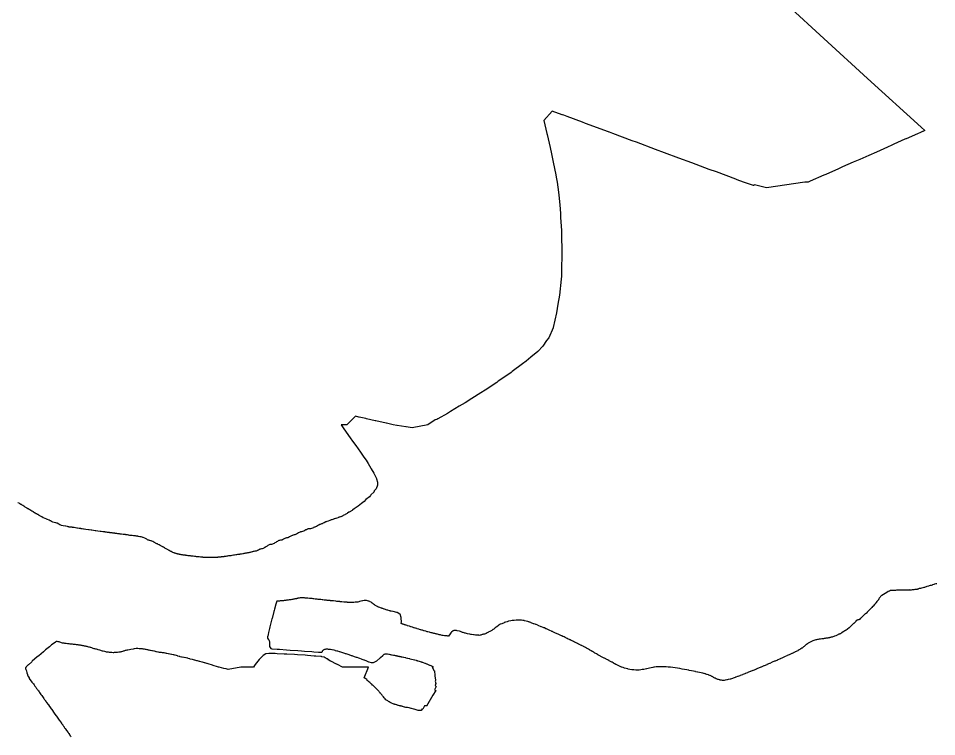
# Model space of a CAD drawing. Header units: metres. Extents: x 483462 to 484492, y 8428718 to 8429266.
# Drawn here: x 484053.9 to 484148.2, y 8428859.5 to 8428933.3 of the extents above; entities that cross this region are included whole.
import ezdxf

# ---------------------------------------------------------------- set-up
doc = ezdxf.new("R2010")
doc.units = ezdxf.units.M
doc.layers.add('C-TOPO-MAJR', color=9, linetype='Continuous')
doc.layers.add('C-TOPO-MINR', color=8, linetype='Continuous')

msp = doc.modelspace()

# ---------------------------------------------------------------- linework, layer by layer
at = {"layer": 'C-TOPO-MAJR', "color": 9, "linetype": 'Continuous', "lineweight": -3, "elevation": 1190, "flags": 128}
msp.add_lwpolyline([(484148.272, 8428875.222), (484148.227, 8428875.224), (484148.209, 8428875.224), (484148.163, 8428875.226), (484148.124, 8428875.212), (484148.036, 8428875.18), (484147.962, 8428875.153), (484147.812, 8428875.096), (484147.77, 8428875.081), (484147.687, 8428875.05), (484147.65, 8428875.044), (484147.633, 8428875.041), (484147.596, 8428875.035), (484147.563, 8428875.023), (484147.472, 8428874.995), (484147.395, 8428874.97), (484147.237, 8428874.921), (484147.154, 8428874.895), (484147.067, 8428874.868), (484147.009, 8428874.847), (484146.921, 8428874.826), (484146.827, 8428874.802), (484146.672, 8428874.766), (484146.573, 8428874.743), (484146.488, 8428874.722), (484146.44, 8428874.711), (484146.391, 8428874.688), (484146.36, 8428874.673), (484146.312, 8428874.651), (484146.276, 8428874.646), (484146.226, 8428874.631), (484146.166, 8428874.628), (484146.098, 8428874.62), (484146.01, 8428874.61), (484145.885, 8428874.596), (484145.728, 8428874.578), (484145.643, 8428874.569), (484145.573, 8428874.561), (484145.524, 8428874.568), (484145.49, 8428874.572), (484145.445, 8428874.575), (484145.392, 8428874.573), (484145.301, 8428874.571), (484145.186, 8428874.568), (484145.02, 8428874.564), (484144.901, 8428874.562), (484144.809, 8428874.56), (484144.762, 8428874.544), (484144.673, 8428874.546), (484144.571, 8428874.546), (484144.409, 8428874.55), (484144.309, 8428874.551), (484144.219, 8428874.552), (484144.123, 8428874.552), (484144.027, 8428874.522), (484143.935, 8428874.525), (484143.812, 8428874.535), (484143.725, 8428874.538), (484143.603, 8428874.529), (484143.515, 8428874.517), (484143.392, 8428874.46), (484143.281, 8428874.409), (484143.113, 8428874.312), (484142.944, 8428874.215), (484142.798, 8428874.124), (484142.629, 8428874.019), (484142.559, 8428873.971), (484142.466, 8428873.907), (484142.429, 8428873.853), (484142.373, 8428873.773), (484142.352, 8428873.734), (484142.319, 8428873.673), (484142.305, 8428873.644), (484142.287, 8428873.609), (484142.272, 8428873.58), (484142.264, 8428873.561), (484142.254, 8428873.541), (484142.219, 8428873.501), (484142.15, 8428873.422), (484142.116, 8428873.384), (484142.046, 8428873.304), (484142.033, 8428873.285), (484142.009, 8428873.249), (484141.998, 8428873.232), (484141.976, 8428873.204), (484141.965, 8428873.191), (484141.955, 8428873.178), (484141.886, 8428873.104), (484141.86, 8428873.076), (484141.726, 8428872.93), (484141.686, 8428872.887), (484141.664, 8428872.863), (484141.588, 8428872.78), (484141.574, 8428872.764), (484141.525, 8428872.71), (484141.512, 8428872.695), (484141.495, 8428872.682), (484141.383, 8428872.567), (484141.363, 8428872.545), (484141.146, 8428872.322), (484141.118, 8428872.293), (484140.995, 8428872.167), (484140.982, 8428872.154), (484140.977, 8428872.151), (484140.972, 8428872.148), (484140.966, 8428872.145), (484140.922, 8428872.118), (484140.916, 8428872.116), (484140.86, 8428872.095), (484140.727, 8428871.96), (484140.719, 8428871.952), (484140.458, 8428871.688), (484140.455, 8428871.685), (484140.454, 8428871.684), (484140.402, 8428871.632), (484140.306, 8428871.537), (484140.255, 8428871.521), (484140.204, 8428871.508), (484140.141, 8428871.494), (484140.076, 8428871.476), (484140.069, 8428871.469), (484139.96, 8428871.364), (484139.948, 8428871.352), (484139.734, 8428871.14), (484139.712, 8428871.119), (484139.51, 8428870.925), (484139.478, 8428870.897), (484139.293, 8428870.73), (484139.254, 8428870.696), (484139.081, 8428870.546), (484139.037, 8428870.51), (484138.953, 8428870.442), (484138.899, 8428870.428), (484138.844, 8428870.416), (484138.8, 8428870.381), (484138.706, 8428870.316), (484138.659, 8428870.281), (484138.503, 8428870.169), (484138.449, 8428870.135), (484138.362, 8428870.074), (484138.314, 8428870.063), (484138.265, 8428870.052), (484138.207, 8428870.021), (484138.141, 8428869.989), (484138.08, 8428869.961), (484137.954, 8428869.9), (484137.89, 8428869.875), (484137.766, 8428869.822), (484137.7, 8428869.8), (484137.581, 8428869.763), (484137.514, 8428869.744), (484137.399, 8428869.714), (484137.343, 8428869.7), (484137.274, 8428869.684), (484137.237, 8428869.675), (484137.2, 8428869.667), (484137.131, 8428869.653), (484137.058, 8428869.641), (484136.991, 8428869.63), (484136.866, 8428869.609), (484136.797, 8428869.597), (484136.729, 8428869.587), (484136.677, 8428869.575), (484136.609, 8428869.566), (484136.515, 8428869.555), (484136.449, 8428869.547), (484136.301, 8428869.528), (484136.236, 8428869.519), (484136.172, 8428869.51), (484136.062, 8428869.495), (484136.001, 8428869.485), (484135.894, 8428869.464), (484135.833, 8428869.452), (484135.728, 8428869.424), (484135.642, 8428869.401), (484135.541, 8428869.364), (484135.455, 8428869.332), (484135.384, 8428869.297), (484135.317, 8428869.264), (484135.245, 8428869.224), (484135.172, 8428869.183), (484135.108, 8428869.142), (484135.041, 8428869.101), (484134.966, 8428869.044), (484134.884, 8428868.983), (484134.814, 8428868.926), (484134.732, 8428868.858), (484134.646, 8428868.785), (484134.564, 8428868.721), (484134.472, 8428868.647), (484134.424, 8428868.611), (484134.403, 8428868.602), (484134.383, 8428868.593), (484134.304, 8428868.539), (484134.277, 8428868.521), (484134.185, 8428868.462), (484134.132, 8428868.427), (484134.036, 8428868.37), (484133.985, 8428868.338), (484133.893, 8428868.29), (484133.821, 8428868.253), (484133.729, 8428868.21), (484133.684, 8428868.189), (484133.586, 8428868.143), (484133.563, 8428868.134), (484133.541, 8428868.124), (484133.401, 8428868.059), (484133.366, 8428868.043), (484133.175, 8428867.955), (484133.109, 8428867.924), (484132.903, 8428867.83), (484132.842, 8428867.802), (484132.677, 8428867.728), (484132.611, 8428867.698), (484132.423, 8428867.614), (484132.358, 8428867.585), (484132.154, 8428867.494), (484132.123, 8428867.48), (484131.908, 8428867.385), (484131.895, 8428867.379), (484131.882, 8428867.374), (484131.657, 8428867.275), (484131.637, 8428867.266), (484131.599, 8428867.25), (484131.364, 8428867.147), (484131.11, 8428867.036), (484131.085, 8428867.025), (484131.073, 8428867.02), (484130.807, 8428866.905), (484130.802, 8428866.903), (484130.797, 8428866.901), (484130.521, 8428866.783), (484130.518, 8428866.781), (484130.511, 8428866.779), (484130.236, 8428866.661), (484130.235, 8428866.661), (484130.2, 8428866.646), (484129.956, 8428866.543), (484129.952, 8428866.541), (484129.675, 8428866.425), (484129.67, 8428866.423), (484129.665, 8428866.421), (484129.396, 8428866.309), (484129.38, 8428866.303), (484129.127, 8428866.199), (484129.094, 8428866.185), (484128.852, 8428866.087), (484128.827, 8428866.077), (484128.814, 8428866.072), (484128.584, 8428865.98), (484128.571, 8428865.975), (484128.558, 8428865.971), (484128.545, 8428865.967), (484128.323, 8428865.88), (484128.292, 8428865.868), (484128.078, 8428865.785), (484128.019, 8428865.763), (484127.821, 8428865.688), (484127.785, 8428865.674), (484127.611, 8428865.61), (484127.597, 8428865.608), (484127.582, 8428865.605), (484127.55, 8428865.594), (484127.33, 8428865.517), (484127.27, 8428865.496), (484127.063, 8428865.426), (484127.025, 8428865.414), (484126.869, 8428865.366), (484126.85, 8428865.368), (484126.83, 8428865.37), (484126.715, 8428865.339), (484126.679, 8428865.33), (484126.568, 8428865.304), (484126.513, 8428865.294), (484126.403, 8428865.28), (484126.349, 8428865.283), (484126.238, 8428865.283), (484126.131, 8428865.294), (484126.096, 8428865.3), (484125.998, 8428865.318), (484125.981, 8428865.323), (484125.965, 8428865.329), (484125.834, 8428865.367), (484125.806, 8428865.376), (484125.768, 8428865.39), (484125.641, 8428865.441), (484125.607, 8428865.458), (484125.484, 8428865.519), (484125.462, 8428865.531), (484125.337, 8428865.599), (484125.325, 8428865.605), (484125.314, 8428865.611), (484125.175, 8428865.684), (484125.15, 8428865.696), (484125.125, 8428865.709), (484124.975, 8428865.781), (484124.964, 8428865.786), (484124.953, 8428865.791), (484124.837, 8428865.837), (484124.81, 8428865.846), (484124.681, 8428865.89), (484124.655, 8428865.899), (484124.52, 8428865.94), (484124.509, 8428865.944), (484124.498, 8428865.948), (484124.368, 8428865.983), (484124.346, 8428865.988), (484124.219, 8428866.018), (484124.199, 8428866.023), (484124.065, 8428866.053), (484124.057, 8428866.055), (484124.048, 8428866.057), (484123.893, 8428866.093), (484123.881, 8428866.096), (484123.706, 8428866.135), (484123.686, 8428866.139), (484123.673, 8428866.142), (484123.489, 8428866.183), (484123.479, 8428866.184), (484123.47, 8428866.186), (484123.278, 8428866.227), (484123.269, 8428866.229), (484123.065, 8428866.271), (484123.051, 8428866.274), (484122.834, 8428866.318), (484122.821, 8428866.32), (484122.808, 8428866.323), (484122.59, 8428866.365), (484122.578, 8428866.367), (484122.356, 8428866.409), (484122.35, 8428866.41), (484122.344, 8428866.411), (484122.11, 8428866.452), (484122.105, 8428866.453), (484122.099, 8428866.454), (484121.862, 8428866.494), (484121.855, 8428866.495), (484121.624, 8428866.532), (484121.62, 8428866.533), (484121.383, 8428866.568), (484121.381, 8428866.568), (484121.379, 8428866.569), (484121.141, 8428866.601), (484121.139, 8428866.601), (484120.908, 8428866.63), (484120.908, 8428866.63), (484120.907, 8428866.63), (484120.759, 8428866.646), (484120.682, 8428866.654), (484120.681, 8428866.654), (484120.466, 8428866.674), (484120.261, 8428866.689), (484120.259, 8428866.689), (484120.259, 8428866.689), (484120.049, 8428866.697), (484120.048, 8428866.697), (484120.046, 8428866.697), (484119.832, 8428866.697), (484119.829, 8428866.697), (484119.623, 8428866.69), (484119.622, 8428866.69), (484119.43, 8428866.676), (484119.252, 8428866.653), (484119.252, 8428866.653), (484119.209, 8428866.646), (484119.083, 8428866.624), (484119.082, 8428866.624), (484118.919, 8428866.592), (484118.918, 8428866.592), (484118.917, 8428866.592), (484118.915, 8428866.592), (484118.76, 8428866.558), (484118.615, 8428866.522), (484118.611, 8428866.521), (484118.463, 8428866.485), (484118.46, 8428866.486), (484118.457, 8428866.485), (484118.311, 8428866.452), (484118.304, 8428866.45), (484118.165, 8428866.419), (484118.157, 8428866.418), (484118.012, 8428866.392), (484118.008, 8428866.391), (484117.856, 8428866.37), (484117.846, 8428866.369), (484117.693, 8428866.354), (484117.683, 8428866.353), (484117.523, 8428866.346), (484117.519, 8428866.346), (484117.346, 8428866.349), (484117.339, 8428866.349), (484117.154, 8428866.362), (484117.142, 8428866.363), (484117.136, 8428866.363), (484116.944, 8428866.385), (484116.94, 8428866.386), (484116.745, 8428866.416), (484116.74, 8428866.417), (484116.731, 8428866.419), (484116.543, 8428866.457), (484116.539, 8428866.458), (484116.362, 8428866.5), (484116.36, 8428866.501), (484116.195, 8428866.547), (484116.191, 8428866.548), (484116.033, 8428866.599), (484116.031, 8428866.6), (484115.902, 8428866.646), (484115.876, 8428866.655), (484115.876, 8428866.656), (484115.876, 8428866.656), (484115.731, 8428866.715), (484115.729, 8428866.717), (484115.594, 8428866.778), (484115.589, 8428866.781), (484115.451, 8428866.848), (484115.449, 8428866.849), (484115.317, 8428866.917), (484115.31, 8428866.921), (484115.187, 8428866.989), (484115.171, 8428866.997), (484115.045, 8428867.068), (484115.032, 8428867.075), (484114.903, 8428867.148), (484114.888, 8428867.157), (484114.762, 8428867.229), (484114.754, 8428867.234), (484114.625, 8428867.306), (484114.614, 8428867.31), (484114.599, 8428867.318), (484114.464, 8428867.39), (484114.433, 8428867.406), (484114.295, 8428867.478), (484114.277, 8428867.488), (484114.136, 8428867.561), (484114.122, 8428867.566), (484114.098, 8428867.578), (484113.948, 8428867.656), (484113.901, 8428867.681), (484113.749, 8428867.759), (484113.72, 8428867.774), (484113.588, 8428867.845), (484113.576, 8428867.849), (484113.563, 8428867.852), (484113.545, 8428867.863), (484113.433, 8428867.926), (484113.394, 8428867.948), (484113.291, 8428868.009), (484113.25, 8428868.034), (484113.151, 8428868.093), (484113.061, 8428868.149), (484112.998, 8428868.188), (484112.913, 8428868.241), (484112.872, 8428868.266), (484112.785, 8428868.32), (484112.765, 8428868.326), (484112.745, 8428868.331), (484112.72, 8428868.346), (484112.63, 8428868.401), (484112.578, 8428868.432), (484112.488, 8428868.486), (484112.431, 8428868.519), (484112.339, 8428868.572), (484112.268, 8428868.611), (484112.166, 8428868.668), (484112.056, 8428868.726), (484111.974, 8428868.77), (484111.93, 8428868.793), (484111.823, 8428868.85), (484111.795, 8428868.858), (484111.766, 8428868.866), (484111.67, 8428868.915), (484111.629, 8428868.935), (484111.545, 8428868.978), (484111.455, 8428869.023), (484111.365, 8428869.069), (484111.274, 8428869.115), (484111.157, 8428869.174), (484111.052, 8428869.227), (484110.935, 8428869.287), (484110.795, 8428869.358), (484110.719, 8428869.395), (484110.604, 8428869.453), (484110.567, 8428869.463), (484110.529, 8428869.473), (484110.414, 8428869.53), (484110.302, 8428869.586), (484110.087, 8428869.692), (484109.975, 8428869.748), (484109.85, 8428869.809), (484109.741, 8428869.863), (484109.7, 8428869.874), (484109.659, 8428869.885), (484109.581, 8428869.923), (484109.44, 8428869.99), (484109.367, 8428870.025), (484109.105, 8428870.152), (484109.037, 8428870.184), (484108.884, 8428870.257), (484108.819, 8428870.288), (484108.777, 8428870.299), (484108.735, 8428870.31), (484108.673, 8428870.339), (484108.516, 8428870.411), (484108.461, 8428870.437), (484108.167, 8428870.572), (484108.12, 8428870.594), (484107.952, 8428870.671), (484107.91, 8428870.69), (484107.832, 8428870.71), (484107.671, 8428870.78), (484107.62, 8428870.802), (484107.32, 8428870.932), (484107.281, 8428870.949), (484107.113, 8428871.022), (484107.081, 8428871.035), (484107.021, 8428871.05), (484106.878, 8428871.105), (484106.852, 8428871.115), (484106.586, 8428871.217), (484106.566, 8428871.225), (484106.417, 8428871.282), (484106.403, 8428871.287), (484106.329, 8428871.304), (484106.255, 8428871.327), (484106.245, 8428871.33), (484106.085, 8428871.377), (484106.077, 8428871.38), (484105.907, 8428871.421), (484105.9, 8428871.423), (484105.893, 8428871.424), (484105.744, 8428871.448), (484105.737, 8428871.449), (484105.59, 8428871.466), (484105.585, 8428871.466), (484105.449, 8428871.477), (484105.444, 8428871.477), (484105.259, 8428871.484), (484105.255, 8428871.484), (484105.251, 8428871.484), (484105.072, 8428871.48), (484105.066, 8428871.48), (484104.855, 8428871.456), (484104.848, 8428871.455), (484104.65, 8428871.452), (484104.645, 8428871.451), (484104.64, 8428871.449), (484104.506, 8428871.419), (484104.5, 8428871.417), (484104.279, 8428871.36), (484104.27, 8428871.358), (484104.137, 8428871.32), (484104.126, 8428871.317), (484103.984, 8428871.274), (484103.972, 8428871.27), (484103.837, 8428871.222), (484103.825, 8428871.217), (484103.813, 8428871.212), (484103.595, 8428871.111), (484103.58, 8428871.103), (484103.396, 8428871.053), (484103.38, 8428871.043), (484103.365, 8428871.031), (484103.254, 8428870.951), (484103.236, 8428870.937), (484103.058, 8428870.801), (484103.037, 8428870.783), (484103.016, 8428870.765), (484102.904, 8428870.67), (484102.879, 8428870.649), (484102.774, 8428870.557), (484102.681, 8428870.525), (484102.653, 8428870.501), (484102.575, 8428870.448), (484102.544, 8428870.424), (484102.405, 8428870.329), (484102.369, 8428870.303), (484102.246, 8428870.262), (484102.206, 8428870.235), (484102.133, 8428870.194), (484102.09, 8428870.169), (484101.96, 8428870.094), (484101.91, 8428870.07), (484101.796, 8428870.039), (484101.761, 8428870.048), (484101.707, 8428870.027), (484101.625, 8428870.004), (484101.566, 8428869.986), (484101.417, 8428869.944), (484101.352, 8428869.932), (484101.267, 8428869.91), (484101.229, 8428869.92), (484101.191, 8428869.931), (484101.126, 8428869.929), (484101.063, 8428869.932), (484100.934, 8428869.937), (484100.871, 8428869.943), (484100.737, 8428869.954), (484100.673, 8428869.962), (484100.486, 8428869.995), (484100.403, 8428870.009), (484100.299, 8428870.03), (484100.068, 8428870.077), (484099.942, 8428870.104), (484099.839, 8428870.126), (484099.782, 8428870.142), (484099.724, 8428870.159), (484099.623, 8428870.197), (484099.542, 8428870.222), (484099.326, 8428870.297), (484099.24, 8428870.328), (484098.99, 8428870.395), (484098.913, 8428870.416), (484098.723, 8428870.424), (484098.663, 8428870.425), (484098.595, 8428870.375), (484098.422, 8428870.245), (484098.354, 8428870.158), (484098.213, 8428869.977), (484098.175, 8428869.923), (484098.106, 8428869.832), (484098.04, 8428869.847), (484097.98, 8428869.869), (484097.951, 8428869.863), (484097.905, 8428869.858), (484097.875, 8428869.856), (484097.829, 8428869.85), (484097.773, 8428869.858), (484097.687, 8428869.872), (484097.551, 8428869.897), (484097.468, 8428869.912), (484097.343, 8428869.939), (484097.27, 8428869.955), (484097.157, 8428869.982), (484097.091, 8428869.997), (484096.982, 8428870.022), (484096.921, 8428870.037), (484096.833, 8428870.058), (484096.757, 8428870.08), (484096.713, 8428870.091), (484096.641, 8428870.112), (484096.603, 8428870.121), (484096.527, 8428870.14), (484096.498, 8428870.147), (484096.438, 8428870.161), (484096.422, 8428870.165), (484096.406, 8428870.168), (484096.339, 8428870.184), (484096.315, 8428870.19), (484096.213, 8428870.215), (484096.165, 8428870.227), (484095.997, 8428870.27), (484095.95, 8428870.282), (484095.912, 8428870.293), (484095.777, 8428870.33), (484095.741, 8428870.339), (484095.608, 8428870.377), (484095.573, 8428870.387), (484095.421, 8428870.432), (484095.373, 8428870.447), (484095.261, 8428870.48), (484095.217, 8428870.494), (484095.135, 8428870.518), (484095.053, 8428870.542), (484095.012, 8428870.555), (484094.898, 8428870.59), (484094.861, 8428870.602), (484094.72, 8428870.646), (484094.688, 8428870.657), (484094.572, 8428870.694), (484094.541, 8428870.704), (484094.424, 8428870.742), (484094.286, 8428870.785), (484094.253, 8428870.796), (484094.099, 8428870.844), (484094.067, 8428870.854), (484093.903, 8428870.905), (484093.872, 8428870.915), (484093.755, 8428870.951), (484093.734, 8428870.958), (484093.65, 8428870.982), (484093.565, 8428871.007), (484093.548, 8428871.013), (484093.449, 8428871.048), (484093.438, 8428871.052), (484093.358, 8428871.08), (484093.352, 8428871.083), (484093.346, 8428871.086), (484093.303, 8428871.105), (484093.262, 8428871.126), (484093.259, 8428871.13), (484093.267, 8428871.319), (484093.267, 8428871.327), (484093.268, 8428871.345), (484093.257, 8428871.632), (484093.253, 8428871.74), (484093.25, 8428871.747), (484093.14, 8428872.08), (484093.117, 8428872.094), (484092.828, 8428872.254), (484092.787, 8428872.263), (484092.435, 8428872.349), (484092.403, 8428872.355), (484092.22, 8428872.385), (484092.196, 8428872.392), (484092.128, 8428872.411), (484092.103, 8428872.418), (484092.036, 8428872.437), (484091.881, 8428872.49), (484091.848, 8428872.501), (484091.805, 8428872.516), (484091.543, 8428872.606), (484091.514, 8428872.616), (484091.373, 8428872.665), (484091.35, 8428872.671), (484091.307, 8428872.683), (484091.265, 8428872.695), (484091.241, 8428872.702), (484091.106, 8428872.753), (484091.069, 8428872.766), (484091.039, 8428872.778), (484090.91, 8428872.826), (484090.871, 8428872.838), (484090.851, 8428872.843), (484090.814, 8428872.864), (484090.722, 8428872.917), (484090.684, 8428872.939), (484090.548, 8428873.022), (484090.529, 8428873.024), (484090.508, 8428873.043), (484090.416, 8428873.113), (484090.383, 8428873.141), (484090.301, 8428873.207), (484090.267, 8428873.231), (484090.189, 8428873.29), (484090.149, 8428873.315), (484090.069, 8428873.367), (484090.026, 8428873.387), (484089.936, 8428873.428), (484089.888, 8428873.443), (484089.788, 8428873.474), (484089.684, 8428873.484), (484089.621, 8428873.488), (484089.51, 8428873.484), (484089.465, 8428873.484), (484089.429, 8428873.487), (484089.313, 8428873.469), (484089.273, 8428873.459), (484089.153, 8428873.431), (484089.093, 8428873.416), (484088.95, 8428873.377), (484088.889, 8428873.359), (484088.803, 8428873.334), (484088.759, 8428873.322), (484088.736, 8428873.324), (484088.712, 8428873.326), (484088.667, 8428873.33), (484088.593, 8428873.32), (484088.532, 8428873.312), (484088.397, 8428873.294), (484088.335, 8428873.286), (484088.26, 8428873.276), (484088.232, 8428873.278), (484088.177, 8428873.282), (484088.149, 8428873.285), (484088.074, 8428873.289), (484088.013, 8428873.292), (484087.876, 8428873.298), (484087.814, 8428873.301), (484087.738, 8428873.305), (484087.707, 8428873.307), (484087.647, 8428873.311), (484087.617, 8428873.313), (484087.5, 8428873.325), (484087.446, 8428873.33), (484087.356, 8428873.339), (484087.144, 8428873.359), (484087.089, 8428873.364), (484086.973, 8428873.375), (484086.941, 8428873.377), (484086.882, 8428873.381), (484086.85, 8428873.383), (484086.712, 8428873.398), (484086.645, 8428873.405), (484086.53, 8428873.418), (484086.281, 8428873.446), (484086.211, 8428873.454), (484086.075, 8428873.469), (484086.038, 8428873.472), (484085.976, 8428873.476), (484085.939, 8428873.479), (484085.906, 8428873.481), (484085.866, 8428873.485), (484085.832, 8428873.487), (484085.79, 8428873.491), (484085.65, 8428873.508), (484085.574, 8428873.516), (484085.324, 8428873.546), (484085.197, 8428873.561), (484085.119, 8428873.57), (484084.982, 8428873.586), (484084.95, 8428873.589), (484084.908, 8428873.592), (484084.875, 8428873.594), (484084.833, 8428873.598), (484084.708, 8428873.612), (484084.634, 8428873.621), (484084.411, 8428873.647), (484084.288, 8428873.661), (484084.214, 8428873.67), (484084.093, 8428873.684), (484084.055, 8428873.686), (484084.001, 8428873.688), (484083.962, 8428873.69), (484083.883, 8428873.699), (484083.827, 8428873.705), (484083.673, 8428873.721), (484083.578, 8428873.732), (484083.458, 8428873.744), (484083.388, 8428873.751), (484083.315, 8428873.756), (484083.195, 8428873.765), (484083.145, 8428873.767), (484083.075, 8428873.771), (484083.051, 8428873.771), (484083.019, 8428873.77), (484082.995, 8428873.769), (484082.922, 8428873.762), (484082.873, 8428873.757), (484082.774, 8428873.745), (484082.714, 8428873.738), (484082.646, 8428873.721), (484082.597, 8428873.71), (484082.528, 8428873.692), (484082.492, 8428873.683), (484082.47, 8428873.679), (484082.376, 8428873.66), (484082.333, 8428873.651), (484082.272, 8428873.639), (484082.172, 8428873.619), (484082.126, 8428873.611), (484082.047, 8428873.597), (484082, 8428873.589), (484081.921, 8428873.576), (484081.872, 8428873.569), (484081.784, 8428873.557), (484081.732, 8428873.549), (484081.631, 8428873.536), (484081.576, 8428873.527), (484081.471, 8428873.513), (484081.408, 8428873.504), (484081.289, 8428873.489), (484081.227, 8428873.482), (484081.16, 8428873.476), (484081.036, 8428873.463), (484080.959, 8428873.464), (484080.827, 8428873.452), (484080.763, 8428873.437), (484080.66, 8428873.439), (484080.556, 8428873.441), (484080.473, 8428873.413), (484080.402, 8428873.214), (484080.374, 8428873.134), (484080.226, 8428872.591), (484080.195, 8428872.478), (484080.167, 8428872.367), (484079.979, 8428871.632), (484079.972, 8428871.604), (484079.97, 8428871.599), (484079.769, 8428870.786), (484079.732, 8428870.634), (484079.624, 8428870.193), (484079.58, 8428870.011), (484079.54, 8428869.845), (484079.527, 8428869.786), (484079.525, 8428869.779), (484079.503, 8428869.685), (484079.527, 8428869.628), (484079.532, 8428869.624), (484079.6, 8428869.536), (484079.626, 8428869.503), (484079.64, 8428869.453), (484079.651, 8428869.431), (484079.669, 8428869.395), (484079.68, 8428869.371), (484079.698, 8428869.336), (484079.709, 8428869.291), (484079.718, 8428869.254), (484079.727, 8428869.205), (484079.727, 8428869.152), (484079.736, 8428869.106), (484079.733, 8428869.05), (484079.734, 8428868.991), (484079.721, 8428868.913), (484079.717, 8428868.838), (484079.707, 8428868.78), (484079.855, 8428868.567), (484079.872, 8428868.554), (484079.978, 8428868.546), (484080.494, 8428868.503), (484080.761, 8428868.482), (484081.48, 8428868.429), (484081.832, 8428868.403), (484082.635, 8428868.346), (484083.001, 8428868.319), (484083.326, 8428868.295), (484084.077, 8428868.245), (484084.27, 8428868.231), (484084.742, 8428868.201), (484084.832, 8428868.194), (484085.06, 8428868.18), (484085.089, 8428868.179), (484085.092, 8428868.179), (484085.152, 8428868.27), (484085.16, 8428868.311), (484085.189, 8428868.331), (484085.208, 8428868.366), (484085.244, 8428868.392), (484085.272, 8428868.417), (484085.304, 8428868.443), (484085.318, 8428868.455), (484085.334, 8428868.468), (484085.393, 8428868.486), (484085.428, 8428868.496), (484085.463, 8428868.505), (484085.54, 8428868.522), (484085.568, 8428868.516), (484085.676, 8428868.513), (484085.744, 8428868.509), (484085.811, 8428868.505), (484085.963, 8428868.49), (484085.992, 8428868.485), (484086.112, 8428868.462), (484086.169, 8428868.448), (484086.328, 8428868.41), (484086.429, 8428868.385), (484086.483, 8428868.373), (484086.649, 8428868.328), (484086.673, 8428868.325), (484086.692, 8428868.322), (484086.865, 8428868.27), (484086.927, 8428868.251), (484087.121, 8428868.187), (484087.228, 8428868.153), (484087.435, 8428868.083), (484087.49, 8428868.066), (484087.504, 8428868.063), (484087.566, 8428868.042), (484087.782, 8428867.968), (484087.887, 8428867.932), (484088.116, 8428867.851), (484088.169, 8428867.833), (484088.415, 8428867.747), (484088.435, 8428867.744), (484088.628, 8428867.676), (484088.677, 8428867.66), (484088.871, 8428867.592), (484088.952, 8428867.565), (484089.151, 8428867.497), (484089.191, 8428867.483), (484089.403, 8428867.413), (484089.415, 8428867.411), (484089.451, 8428867.401), (484089.668, 8428867.312), (484089.888, 8428867.21), (484089.937, 8428867.196), (484090.153, 8428867.123), (484090.175, 8428867.116), (484090.393, 8428867.111), (484090.398, 8428867.11), (484090.67, 8428867.257), (484090.688, 8428867.273), (484090.732, 8428867.309), (484091.043, 8428867.572), (484091.108, 8428867.625), (484091.353, 8428867.86), (484091.391, 8428867.891), (484091.494, 8428867.992), (484091.52, 8428867.986), (484091.536, 8428867.99), (484091.587, 8428868.006), (484091.604, 8428868.01), (484091.656, 8428868.021), (484091.696, 8428868.016), (484091.791, 8428868.006), (484091.831, 8428868.001), (484091.979, 8428867.98), (484091.996, 8428867.976), (484092.014, 8428867.972), (484092.111, 8428867.954), (484092.15, 8428867.947), (484092.263, 8428867.924), (484092.324, 8428867.912), (484092.443, 8428867.889), (484092.561, 8428867.865), (484092.622, 8428867.853), (484092.741, 8428867.829), (484092.78, 8428867.821), (484092.9, 8428867.796), (484092.918, 8428867.792), (484092.936, 8428867.787), (484093.051, 8428867.764), (484093.085, 8428867.757), (484093.197, 8428867.734), (484093.247, 8428867.723), (484093.364, 8428867.698), (484093.498, 8428867.668), (484093.528, 8428867.662), (484093.676, 8428867.628), (484093.708, 8428867.621), (484093.741, 8428867.613), (484093.896, 8428867.577), (484093.933, 8428867.568), (484094.097, 8428867.528), (484094.132, 8428867.519), (484094.297, 8428867.478), (484094.315, 8428867.474), (484094.462, 8428867.436), (484094.475, 8428867.433), (484094.488, 8428867.43), (484094.625, 8428867.394), (484094.651, 8428867.387), (484094.783, 8428867.351), (484094.812, 8428867.343), (484094.915, 8428867.314), (484094.934, 8428867.309), (484095.078, 8428867.266), (484095.091, 8428867.262), (484095.197, 8428867.23), (484095.206, 8428867.227), (484095.287, 8428867.201), (484095.294, 8428867.198), (484095.359, 8428867.177), (484095.365, 8428867.174), (484095.43, 8428867.151), (484095.437, 8428867.149), (484095.513, 8428867.121), (484095.522, 8428867.119), (484095.684, 8428867.057), (484095.697, 8428867.052), (484095.862, 8428866.988), (484095.877, 8428866.982), (484096.022, 8428866.923), (484096.033, 8428866.918), (484096.172, 8428866.859), (484096.179, 8428866.856), (484096.28, 8428866.812), (484096.284, 8428866.809), (484096.424, 8428866.739), (484096.426, 8428866.738), (484096.526, 8428866.685), (484096.527, 8428866.685), (484096.58, 8428866.646), (484096.55, 8428866.646), (484096.497, 8428866.646), (484096.44, 8428866.646), (484096.647, 8428866.279), (484096.656, 8428866.274), (484096.69, 8428865.781), (484096.7, 8428865.771), (484096.703, 8428865.764), (484096.767, 8428865.323), (484096.767, 8428865.316), (484096.761, 8428865.289), (484096.737, 8428865.215), (484096.819, 8428864.954), (484096.74, 8428864.778), (484096.856, 8428864.672), (484096.667, 8428864.322), (484096.795, 8428864.263), (484096.486, 8428863.769), (484095.847, 8428862.654), (484095.796, 8428862.658), (484095.745, 8428862.663), (484095.696, 8428862.669), (484095.644, 8428862.676), (484095.466, 8428862.341), (484095.43, 8428862.347), (484095.393, 8428862.354), (484095.287, 8428862.18), (484095.257, 8428862.186), (484095.227, 8428862.193), (484095.056, 8428862.183), (484095.027, 8428862.19), (484094.996, 8428862.197), (484094.776, 8428862.263), (484094.568, 8428862.329), (484094.53, 8428862.338), (484094.315, 8428862.393), (484094.275, 8428862.403), (484094.071, 8428862.458), (484094.029, 8428862.469), (484093.884, 8428862.493), (484093.835, 8428862.492), (484093.779, 8428862.493), (484093.736, 8428862.505), (484093.62, 8428862.538), (484093.577, 8428862.551), (484093.375, 8428862.611), (484093.333, 8428862.623), (484093.219, 8428862.656), (484093.165, 8428862.658), (484093.112, 8428862.66), (484093.071, 8428862.673), (484092.98, 8428862.702), (484092.939, 8428862.715), (484092.786, 8428862.765), (484092.751, 8428862.777), (484092.668, 8428862.804), (484092.603, 8428862.814), (484092.562, 8428862.828), (484092.482, 8428862.857), (484092.44, 8428862.874), (484092.321, 8428862.921), (484092.289, 8428862.936), (484092.184, 8428862.988), (484092.149, 8428863.006), (484092.114, 8428863.026), (484092.006, 8428863.085), (484091.953, 8428863.118), (484091.86, 8428863.173), (484091.812, 8428863.206), (484091.728, 8428863.267), (484091.678, 8428863.305), (484091.592, 8428863.403), (484091.555, 8428863.433), (484091.53, 8428863.455), (484091.505, 8428863.48), (484091.418, 8428863.587), (484091.374, 8428863.653), (484091.325, 8428863.715), (484091.282, 8428863.757), (484091.196, 8428863.889), (484091.166, 8428863.927), (484091.104, 8428863.991), (484091.075, 8428864.012), (484090.997, 8428864.126), (484090.951, 8428864.178), (484090.873, 8428864.244), (484090.819, 8428864.307), (484090.773, 8428864.356), (484090.715, 8428864.416), (484090.641, 8428864.493), (484090.578, 8428864.556), (484090.506, 8428864.628), (484090.45, 8428864.685), (484090.371, 8428864.762), (484090.316, 8428864.814), (484090.228, 8428864.896), (484090.161, 8428864.943), (484090.071, 8428865.026), (484090.032, 8428865.07), (484089.938, 8428865.154), (484089.829, 8428865.24), (484089.709, 8428865.323), (484089.739, 8428865.382), (484089.606, 8428865.459), (484089.46, 8428865.54), (484089.879, 8428866.646), (484089.682, 8428866.646), (484089.588, 8428866.646), (484089.397, 8428866.646), (484089.254, 8428866.646), (484089.084, 8428866.646), (484088.938, 8428866.646), (484088.764, 8428866.646), (484088.643, 8428866.646), (484088.492, 8428866.646), (484088.391, 8428866.646), (484088.214, 8428866.646), (484088.132, 8428866.646), (484087.926, 8428866.646), (484087.669, 8428866.646), (484087.617, 8428866.646), (484087.336, 8428866.646), (484087.323, 8428866.646), (484087.23, 8428866.646), (484087.071, 8428866.723), (484087.067, 8428866.725), (484086.838, 8428866.837), (484086.627, 8428866.944), (484086.619, 8428866.945), (484086.597, 8428866.952), (484086.314, 8428867.097), (484086.282, 8428867.114), (484086.021, 8428867.254), (484085.997, 8428867.266), (484085.803, 8428867.376), (484085.792, 8428867.379), (484085.766, 8428867.392), (484085.632, 8428867.488), (484085.598, 8428867.51), (484085.579, 8428867.523), (484085.455, 8428867.619), (484085.322, 8428867.687), (484085.092, 8428867.719), (484085.081, 8428867.722), (484085.07, 8428867.725), (484085.005, 8428867.729), (484084.493, 8428867.781), (484084.318, 8428867.789), (484083.622, 8428867.85), (484083.369, 8428867.863), (484082.583, 8428867.922), (484082.291, 8428867.936), (484081.505, 8428867.984), (484081.224, 8428867.998), (484080.521, 8428868.026), (484080.308, 8428868.037), (484079.765, 8428868.036), (484079.681, 8428868.041), (484079.663, 8428868.047), (484079.356, 8428868.007), (484079.34, 8428868.011), (484079.066, 8428867.838), (484078.765, 8428867.539), (484078.729, 8428867.503), (484078.662, 8428867.433), (484078.387, 8428867.094), (484078.155, 8428866.77), (484078.145, 8428866.759), (484078.071, 8428866.646), (484077.877, 8428866.646), (484077.817, 8428866.646), (484077.739, 8428866.646), (484077.247, 8428866.646), (484077.041, 8428866.646), (484076.779, 8428866.646), (484075.491, 8428866.406), (484075.265, 8428866.46), (484075.034, 8428866.515), (484075.026, 8428866.501), (484074.794, 8428866.564), (484074.545, 8428866.632), (484074.493, 8428866.646), (484074.285, 8428866.712), (484074.281, 8428866.713), (484074.032, 8428866.791), (484074.023, 8428866.794), (484073.781, 8428866.869), (484073.769, 8428866.872), (484073.539, 8428866.941), (484073.524, 8428866.945), (484073.307, 8428867.009), (484073.298, 8428867.011), (484073.076, 8428867.076), (484073.056, 8428867.078), (484072.826, 8428867.143), (484072.794, 8428867.152), (484072.567, 8428867.215), (484072.547, 8428867.221), (484072.324, 8428867.283), (484072.302, 8428867.283), (484072.269, 8428867.292), (484072.054, 8428867.352), (484072.017, 8428867.363), (484071.814, 8428867.42), (484071.777, 8428867.43), (484071.581, 8428867.485), (484071.542, 8428867.497), (484071.353, 8428867.55), (484071.334, 8428867.555), (484071.157, 8428867.605), (484071.123, 8428867.593), (484070.956, 8428867.639), (484070.908, 8428867.638), (484070.748, 8428867.681), (484070.7, 8428867.684), (484070.549, 8428867.724), (484070.503, 8428867.734), (484070.459, 8428867.747), (484070.32, 8428867.783), (484070.288, 8428867.797), (484070.159, 8428867.831), (484070.036, 8428867.862), (484069.995, 8428867.873), (484069.891, 8428867.899), (484069.829, 8428867.915), (484069.701, 8428867.946), (484069.661, 8428867.955), (484069.533, 8428867.984), (484069.492, 8428867.994), (484069.352, 8428868.022), (484069.308, 8428868.031), (484069.191, 8428868.053), (484069.149, 8428868.061), (484069.049, 8428868.077), (484069.005, 8428868.087), (484068.907, 8428868.102), (484068.867, 8428868.11), (484068.769, 8428868.124), (484068.733, 8428868.129), (484068.634, 8428868.143), (484068.598, 8428868.148), (484068.484, 8428868.163), (484068.441, 8428868.169), (484068.306, 8428868.19), (484068.253, 8428868.199), (484068.13, 8428868.222), (484068.076, 8428868.234), (484068.016, 8428868.247), (484067.894, 8428868.273), (484067.835, 8428868.287), (484067.704, 8428868.318), (484067.644, 8428868.332), (484067.506, 8428868.365), (484067.459, 8428868.375), (484067.363, 8428868.396), (484067.31, 8428868.408), (484067.212, 8428868.428), (484067.155, 8428868.439), (484067.054, 8428868.458), (484066.998, 8428868.467), (484066.894, 8428868.484), (484066.84, 8428868.492), (484066.733, 8428868.507), (484066.676, 8428868.513), (484066.565, 8428868.525), (484066.503, 8428868.531), (484066.388, 8428868.54), (484066.324, 8428868.544), (484066.205, 8428868.55), (484066.082, 8428868.548), (484066.016, 8428868.547), (484065.824, 8428868.523), (484065.713, 8428868.508), (484065.469, 8428868.466), (484065.336, 8428868.443), (484065.164, 8428868.409), (484065.1, 8428868.397), (484065.08, 8428868.398), (484064.952, 8428868.358), (484064.908, 8428868.343), (484064.777, 8428868.3), (484064.705, 8428868.278), (484064.611, 8428868.252), (484064.536, 8428868.233), (484064.44, 8428868.209), (484064.396, 8428868.199), (484064.293, 8428868.18), (484064.276, 8428868.175), (484064.238, 8428868.173), (484064.123, 8428868.158), (484064.055, 8428868.153), (484063.928, 8428868.144), (484063.891, 8428868.141), (484063.76, 8428868.138), (484063.715, 8428868.13), (484063.661, 8428868.133), (484063.538, 8428868.137), (484063.482, 8428868.142), (484063.365, 8428868.152), (484063.301, 8428868.16), (484063.18, 8428868.175), (484063.109, 8428868.185), (484062.987, 8428868.203), (484062.927, 8428868.238), (484062.81, 8428868.259), (484062.77, 8428868.267), (484062.65, 8428868.292), (484062.578, 8428868.305), (484062.46, 8428868.332), (484062.396, 8428868.366), (484062.284, 8428868.394), (484062.253, 8428868.403), (484062.137, 8428868.433), (484062.071, 8428868.449), (484061.957, 8428868.479), (484061.887, 8428868.497), (484061.78, 8428868.527), (484061.707, 8428868.546), (484061.598, 8428868.576), (484061.526, 8428868.596), (484061.476, 8428868.623), (484061.369, 8428868.652), (484061.335, 8428868.662), (484061.234, 8428868.689), (484061.159, 8428868.708), (484061.058, 8428868.734), (484060.978, 8428868.754), (484060.88, 8428868.777), (484060.813, 8428868.794), (484060.72, 8428868.814), (484060.653, 8428868.831), (484060.557, 8428868.849), (484060.488, 8428868.864), (484060.387, 8428868.882), (484060.315, 8428868.894), (484060.218, 8428868.909), (484060.147, 8428868.919), (484060.061, 8428868.931), (484059.997, 8428868.94), (484059.883, 8428868.954), (484059.797, 8428868.965), (484059.689, 8428868.977), (484059.605, 8428868.986), (484059.505, 8428868.997), (484059.424, 8428869.006), (484059.324, 8428869.016), (484059.243, 8428869.025), (484059.137, 8428869.036), (484059.051, 8428869.046), (484058.962, 8428869.057), (484058.853, 8428869.07), (484058.785, 8428869.079), (484058.703, 8428869.089), (484058.627, 8428869.1), (484058.538, 8428869.113), (484058.458, 8428869.127), (484058.367, 8428869.144), (484058.284, 8428869.173), (484058.196, 8428869.207), (484058.104, 8428869.239), (484058.019, 8428869.246), (484057.926, 8428869.281), (484057.84, 8428869.288), (484057.729, 8428869.215), (484057.598, 8428869.125), (484057.346, 8428868.926), (484057.111, 8428868.738), (484056.726, 8428868.42), (484056.5, 8428868.232), (484056.015, 8428867.821), (484055.868, 8428867.695), (484055.359, 8428867.254), (484055.308, 8428867.209), (484054.957, 8428866.894), (484054.947, 8428866.884), (484054.943, 8428866.88), (484054.762, 8428866.708), (484054.762, 8428866.707), (484054.732, 8428866.646), (484054.706, 8428866.646), (484054.697, 8428866.636), (484054.685, 8428866.616), (484054.678, 8428866.584), (484054.677, 8428866.582), (484054.675, 8428866.512), (484054.676, 8428866.506), (484054.698, 8428866.395), (484054.749, 8428866.255), (484054.753, 8428866.238), (484054.81, 8428866.088), (484054.815, 8428866.066), (484054.872, 8428865.885), (484054.881, 8428865.857), (484054.939, 8428865.704), (484054.947, 8428865.682), (484054.956, 8428865.672), (484054.965, 8428865.663), (484055.027, 8428865.54), (484055.038, 8428865.518), (484055.055, 8428865.488), (484055.12, 8428865.378), (484055.139, 8428865.351), (484055.207, 8428865.254), (484055.226, 8428865.228), (484055.246, 8428865.204), (484055.315, 8428865.113), (484055.336, 8428865.088), (484055.409, 8428864.996), (484055.435, 8428864.964), (484055.466, 8428864.924), (484055.541, 8428864.83), (484055.577, 8428864.779), (484055.628, 8428864.711), (484055.68, 8428864.638), (484055.719, 8428864.584), (484055.771, 8428864.511), (484055.804, 8428864.466), (484055.839, 8428864.419), (484055.891, 8428864.345), (484055.938, 8428864.278), (484055.991, 8428864.202), (484056.055, 8428864.109), (484056.107, 8428864.035), (484056.173, 8428863.941), (484056.237, 8428863.852), (484056.326, 8428863.727), (484056.4, 8428863.624), (484056.464, 8428863.534), (484056.532, 8428863.439), (484056.586, 8428863.363), (484056.643, 8428863.284), (484056.689, 8428863.22), (484056.783, 8428863.09), (484056.827, 8428863.029), (484056.981, 8428862.816), (484057.018, 8428862.763), (484057.127, 8428862.612), (484057.158, 8428862.569), (484057.227, 8428862.469), (484057.3, 8428862.365), (484057.323, 8428862.332), (484057.454, 8428862.151), (484057.47, 8428862.129), (484057.684, 8428861.834), (484057.69, 8428861.826), (484057.81, 8428861.66), (484057.832, 8428861.63), (484057.832, 8428861.629), (484057.909, 8428861.516), (484057.912, 8428861.511), (484057.987, 8428861.401), (484057.993, 8428861.392), (484058.128, 8428861.205), (484058.139, 8428861.19), (484058.15, 8428861.174), (484058.352, 8428860.898), (484058.368, 8428860.875), (484058.481, 8428860.719), (484058.499, 8428860.693), (484058.517, 8428860.665), (484058.576, 8428860.578), (484058.622, 8428860.508), (484058.64, 8428860.48), (484058.677, 8428860.424), (484058.702, 8428860.387), (484058.739, 8428860.332), (484058.827, 8428860.21), (484058.855, 8428860.168), (484058.887, 8428860.123), (484059.029, 8428859.928), (484059.072, 8428859.869), (484059.098, 8428859.834), (484059.169, 8428859.735), (484059.189, 8428859.705), (484059.219, 8428859.66), (484059.239, 8428859.631), (484059.264, 8428859.594), (484059.281, 8428859.567), (484059.331, 8428859.5)], dxfattribs=at)
at = {"layer": 'C-TOPO-MINR', "color": 8, "linetype": 'Continuous', "lineweight": -3, "elevation": 1192, "flags": 128}
msp.add_lwpolyline([(484132.938, 8428934.666), (484136.671, 8428931.247), (484141.157, 8428927.14), (484146.647, 8428922.113), (484147.018, 8428921.773), (484147.009, 8428921.77), (484146.99, 8428921.761), (484146.956, 8428921.746), (484146.838, 8428921.694), (484146.797, 8428921.676), (484146.524, 8428921.556), (484146.335, 8428921.472), (484145.963, 8428921.308), (484145.959, 8428921.306), (484145.097, 8428920.924), (484145.063, 8428920.909), (484144.991, 8428920.877), (484143.853, 8428920.372), (484143.626, 8428920.271), (484143.195, 8428920.079), (484142.05, 8428919.571), (484141.278, 8428919.229), (484140.349, 8428918.817), (484139.66, 8428918.512), (484138.589, 8428918.038), (484138.146, 8428917.844), (484136.852, 8428917.273), (484136.647, 8428917.183), (484135.238, 8428916.565), (484135.169, 8428916.557), (484135.055, 8428916.486), (484134.881, 8428916.486), (484134.692, 8428916.486), (484130.78, 8428915.907), (484129.543, 8428916.21), (484129.5, 8428916.176), (484129.469, 8428916.153), (484129.451, 8428916.14), (484129.444, 8428916.136), (484128.418, 8428916.486), (484127.771, 8428916.725), (484127.619, 8428916.781), (484125.622, 8428917.519), (484124.896, 8428917.789), (484123.088, 8428918.459), (484121.757, 8428918.953), (484120.294, 8428919.497), (484119.376, 8428919.837), (484117.401, 8428920.572), (484116.976, 8428920.73), (484114.981, 8428921.472), (484114.657, 8428921.593), (484114.601, 8428921.614), (484114.535, 8428921.638), (484112.192, 8428922.511), (484111.854, 8428922.637), (484110.286, 8428923.221), (484109.956, 8428923.344), (484109.827, 8428923.391), (484109.798, 8428923.39), (484109.773, 8428923.384), (484108.743, 8428923.762), (484107.896, 8428922.807), (484108.208, 8428921.472), (484108.23, 8428921.38), (484108.534, 8428920.035), (484108.671, 8428919.389), (484108.86, 8428918.525), (484109.12, 8428917.218), (484109.167, 8428916.994), (484109.259, 8428916.486), (484109.404, 8428915.458), (484109.43, 8428915.128), (484109.54, 8428914.139), (484109.596, 8428913.269), (484109.627, 8428912.852), (484109.702, 8428911.5), (484109.711, 8428911.265), (484109.712, 8428911.083), (484109.744, 8428909.272), (484109.702, 8428907.312), (484109.7, 8428906.963), (484109.698, 8428906.824), (484109.677, 8428906.514), (484109.505, 8428904.856), (484109.344, 8428903.94), (484109.211, 8428903.032), (484108.842, 8428901.528), (484108.841, 8428901.525), (484108.841, 8428901.524), (484108.416, 8428900.474), (484108.186, 8428900.218), (484107.792, 8428899.61), (484107.285, 8428899.079), (484106.571, 8428898.479), (484106.1, 8428898.084), (484105.719, 8428897.8), (484104.657, 8428897.008), (484104.528, 8428896.92), (484103.983, 8428896.542), (484103.22, 8428896.015), (484103.061, 8428895.905), (484101.861, 8428895.118), (484101.414, 8428894.826), (484100.513, 8428894.258), (484099.804, 8428893.813), (484099.212, 8428893.452), (484098.314, 8428892.907), (484097.996, 8428892.719), (484097.02, 8428892.143), (484096.906, 8428892.077), (484096.727, 8428892.043), (484095.999, 8428891.556), (484095.994, 8428891.553), (484094.38, 8428891.245), (484093.748, 8428891.346), (484093.718, 8428891.324), (484092.825, 8428891.486), (484092.819, 8428891.481), (484092.816, 8428891.479), (484092.815, 8428891.478), (484092.815, 8428891.478), (484092.439, 8428891.556), (484091.748, 8428891.7), (484091.736, 8428891.703), (484091.726, 8428891.706), (484091.716, 8428891.711), (484090.656, 8428891.939), (484090.635, 8428891.948), (484090.626, 8428891.951), (484090.578, 8428891.96), (484089.67, 8428892.162), (484089.605, 8428892.184), (484088.944, 8428892.338), (484088.9, 8428892.341), (484088.55, 8428892.431), (484087.681, 8428891.556), (484087.547, 8428891.556), (484087.082, 8428891.556), (484087.368, 8428891.141), (484088.019, 8428890.211), (484088.258, 8428889.874), (484088.578, 8428889.419), (484089.057, 8428888.741), (484089.409, 8428888.229), (484089.639, 8428887.901), (484089.842, 8428887.576), (484090.12, 8428887.1), (484090.175, 8428887.018), (484090.445, 8428886.57), (484090.481, 8428886.509), (484090.712, 8428886.035), (484090.721, 8428885.989), (484090.816, 8428885.648), (484090.815, 8428885.591), (484090.825, 8428885.359), (484090.664, 8428884.968), (484090.468, 8428884.762), (484090.461, 8428884.703), (484090.453, 8428884.672), (484090.441, 8428884.64), (484090.134, 8428884.363), (484090.095, 8428884.288), (484089.994, 8428884.159), (484089.633, 8428883.863), (484089.43, 8428883.663), (484089.155, 8428883.452), (484088.818, 8428883.181), (484088.429, 8428882.909), (484088.283, 8428882.803), (484088.228, 8428882.765), (484088.201, 8428882.758), (484087.89, 8428882.558), (484087.872, 8428882.555), (484087.735, 8428882.472), (484087.692, 8428882.444), (484087.578, 8428882.359), (484087.558, 8428882.348), (484087.488, 8428882.32), (484087.466, 8428882.308), (484087.372, 8428882.271), (484087.286, 8428882.215), (484087.266, 8428882.206), (484087.165, 8428882.143), (484087.146, 8428882.136), (484087.036, 8428882.093), (484087.019, 8428882.087), (484086.903, 8428882.048), (484086.888, 8428882.043), (484086.775, 8428882.007), (484086.76, 8428882.002), (484086.645, 8428881.967), (484086.523, 8428881.926), (484086.511, 8428881.922), (484086.383, 8428881.88), (484086.371, 8428881.875), (484086.224, 8428881.825), (484086.218, 8428881.823), (484086.12, 8428881.789), (484086.118, 8428881.789), (484086.057, 8428881.767), (484086.054, 8428881.766), (484085.918, 8428881.715), (484085.914, 8428881.713), (484085.738, 8428881.648), (484085.736, 8428881.647), (484085.625, 8428881.609), (484085.624, 8428881.609), (484085.556, 8428881.584), (484085.514, 8428881.569), (484085.513, 8428881.569), (484085.513, 8428881.568), (484085.323, 8428881.476), (484085.319, 8428881.473), (484085.151, 8428881.39), (484085.147, 8428881.388), (484085.061, 8428881.356), (484085.058, 8428881.355), (484084.989, 8428881.33), (484084.986, 8428881.329), (484084.984, 8428881.328), (484084.913, 8428881.301), (484084.905, 8428881.297), (484084.779, 8428881.234), (484084.76, 8428881.225), (484084.535, 8428881.113), (484084.515, 8428881.103), (484084.395, 8428881.044), (484084.35, 8428881.017), (484084.251, 8428880.98), (484084.226, 8428880.97), (484084.046, 8428880.902), (484084.029, 8428880.896), (484083.928, 8428880.858), (484083.88, 8428880.852), (484083.832, 8428880.847), (484083.767, 8428880.849), (484083.756, 8428880.848), (484083.685, 8428880.847), (484083.677, 8428880.848), (484083.642, 8428880.834), (484083.509, 8428880.769), (484083.454, 8428880.741), (484083.232, 8428880.628), (484083.198, 8428880.61), (484083.018, 8428880.557), (484082.941, 8428880.545), (484082.916, 8428880.543), (484082.879, 8428880.525), (484082.77, 8428880.468), (484082.696, 8428880.43), (484082.496, 8428880.327), (484082.449, 8428880.303), (484082.326, 8428880.243), (484082.247, 8428880.228), (484082.169, 8428880.214), (484082.15, 8428880.211), (484082.13, 8428880.207), (484082.088, 8428880.185), (484081.998, 8428880.139), (484081.92, 8428880.098), (484081.778, 8428880.021), (484081.672, 8428879.97), (484081.619, 8428879.943), (484081.517, 8428879.924), (484081.484, 8428879.918), (484081.383, 8428879.899), (484081.349, 8428879.893), (484081.313, 8428879.874), (484081.215, 8428879.821), (484081.156, 8428879.788), (484081.048, 8428879.732), (484081.004, 8428879.71), (484080.89, 8428879.689), (484080.844, 8428879.68), (484080.734, 8428879.66), (484080.688, 8428879.651), (484080.625, 8428879.618), (484080.53, 8428879.57), (484080.444, 8428879.52), (484080.357, 8428879.466), (484080.271, 8428879.415), (484080.189, 8428879.363), (484080.107, 8428879.32), (484080.036, 8428879.282), (484079.926, 8428879.261), (484079.865, 8428879.25), (484079.766, 8428879.233), (484079.704, 8428879.221), (484079.63, 8428879.18), (484079.557, 8428879.14), (484079.483, 8428879.094), (484079.428, 8428879.058), (484079.362, 8428879.018), (484079.312, 8428878.987), (484079.263, 8428878.958), (484079.225, 8428878.935), (484079.196, 8428878.918), (484079.175, 8428878.905), (484079.148, 8428878.888), (484079.129, 8428878.876), (484079.085, 8428878.844), (484079.056, 8428878.822), (484078.968, 8428878.807), (484078.894, 8428878.794), (484078.808, 8428878.779), (484078.734, 8428878.766), (484078.688, 8428878.735), (484078.655, 8428878.719), (484078.627, 8428878.699), (484078.59, 8428878.681), (484078.57, 8428878.671), (484078.548, 8428878.661), (484078.493, 8428878.636), (484078.461, 8428878.621), (484078.422, 8428878.605), (484078.35, 8428878.576), (484078.279, 8428878.565), (484078.207, 8428878.554), (484078.13, 8428878.542), (484078.056, 8428878.53), (484077.973, 8428878.503), (484077.929, 8428878.488), (484077.85, 8428878.46), (484077.812, 8428878.446), (484077.741, 8428878.428), (484077.707, 8428878.42), (484077.673, 8428878.412), (484077.602, 8428878.396), (484077.545, 8428878.389), (484077.471, 8428878.378), (484077.397, 8428878.368), (484077.331, 8428878.359), (484077.241, 8428878.342), (484077.195, 8428878.333), (484077.079, 8428878.31), (484077.034, 8428878.301), (484076.985, 8428878.292), (484076.85, 8428878.268), (484076.795, 8428878.258), (484076.687, 8428878.24), (484076.632, 8428878.233), (484076.557, 8428878.223), (484076.482, 8428878.214), (484076.427, 8428878.207), (484076.317, 8428878.189), (484076.265, 8428878.181), (484076.118, 8428878.157), (484076.071, 8428878.149), (484076.027, 8428878.142), (484075.889, 8428878.121), (484075.845, 8428878.115), (484075.745, 8428878.1), (484075.698, 8428878.094), (484075.624, 8428878.086), (484075.551, 8428878.077), (484075.505, 8428878.072), (484075.395, 8428878.055), (484075.351, 8428878.048), (484075.227, 8428878.029), (484075.191, 8428878.023), (484075.16, 8428878.018), (484075.058, 8428878.003), (484075.028, 8428877.998), (484074.944, 8428877.986), (484074.905, 8428877.981), (484074.837, 8428877.974), (484074.769, 8428877.967), (484074.73, 8428877.963), (484074.633, 8428877.953), (484074.604, 8428877.95), (484074.575, 8428877.947), (484074.483, 8428877.937), (484074.424, 8428877.931), (484074.394, 8428877.928), (484074.335, 8428877.923), (484074.302, 8428877.92), (484074.177, 8428877.915), (484074.138, 8428877.913), (484074.018, 8428877.909), (484073.984, 8428877.908), (484073.938, 8428877.904), (484073.914, 8428877.902), (484073.868, 8428877.899), (484073.843, 8428877.897), (484073.72, 8428877.9), (484073.682, 8428877.9), (484073.649, 8428877.901), (484073.53, 8428877.905), (484073.514, 8428877.904), (484073.454, 8428877.901), (484073.438, 8428877.9), (484073.392, 8428877.903), (484073.237, 8428877.913), (484073.191, 8428877.916), (484073.036, 8428877.926), (484073.018, 8428877.926), (484072.955, 8428877.926), (484072.938, 8428877.926), (484072.925, 8428877.927), (484072.875, 8428877.93), (484072.862, 8428877.931), (484072.848, 8428877.932), (484072.799, 8428877.938), (484072.785, 8428877.94), (484072.699, 8428877.947), (484072.648, 8428877.951), (484072.491, 8428877.965), (484072.438, 8428877.969), (484072.351, 8428877.976), (484072.333, 8428877.979), (484072.271, 8428877.988), (484072.253, 8428877.991), (484072.234, 8428877.994), (484072.169, 8428878.004), (484072.15, 8428878.007), (484072.069, 8428878.015), (484072.02, 8428878.019), (484071.875, 8428878.033), (484071.821, 8428878.038), (484071.737, 8428878.047), (484071.71, 8428878.051), (484071.665, 8428878.059), (484071.621, 8428878.067), (484071.593, 8428878.071), (484071.47, 8428878.084), (484071.428, 8428878.089), (484071.382, 8428878.094), (484071.257, 8428878.108), (484071.222, 8428878.114), (484071.172, 8428878.123), (484071.122, 8428878.133), (484071.09, 8428878.139), (484071.022, 8428878.147), (484070.994, 8428878.151), (484070.912, 8428878.161), (484070.884, 8428878.164), (484070.856, 8428878.168), (484070.778, 8428878.178), (484070.75, 8428878.182), (484070.684, 8428878.191), (484070.647, 8428878.199), (484070.597, 8428878.209), (484070.547, 8428878.219), (484070.513, 8428878.227), (484070.455, 8428878.237), (484070.432, 8428878.241), (484070.377, 8428878.251), (484070.354, 8428878.255), (484070.31, 8428878.266), (484070.277, 8428878.273), (484070.233, 8428878.284), (484070.198, 8428878.293), (484070.13, 8428878.314), (484070.101, 8428878.324), (484070.037, 8428878.344), (484070.008, 8428878.353), (484069.975, 8428878.363), (484069.947, 8428878.372), (484069.914, 8428878.382), (484069.886, 8428878.391), (484069.802, 8428878.433), (484069.762, 8428878.453), (484069.72, 8428878.474), (484069.638, 8428878.516), (484069.607, 8428878.531), (484069.574, 8428878.546), (484069.544, 8428878.561), (484069.516, 8428878.575), (484069.493, 8428878.59), (484069.448, 8428878.621), (484069.425, 8428878.637), (484069.352, 8428878.678), (484069.307, 8428878.703), (484069.179, 8428878.774), (484069.099, 8428878.818), (484069.051, 8428878.845), (484068.983, 8428878.883), (484068.957, 8428878.901), (484068.93, 8428878.918), (484068.89, 8428878.946), (484068.864, 8428878.958), (484068.829, 8428878.973), (484068.801, 8428878.986), (484068.762, 8428879.004), (484068.684, 8428879.048), (484068.62, 8428879.085), (484068.486, 8428879.161), (484068.374, 8428879.226), (484068.304, 8428879.265), (484068.233, 8428879.305), (484068.208, 8428879.311), (484068.163, 8428879.322), (484068.138, 8428879.327), (484068.092, 8428879.338), (484068.028, 8428879.376), (484067.964, 8428879.413), (484067.848, 8428879.482), (484067.738, 8428879.546), (484067.643, 8428879.595), (484067.579, 8428879.63), (484067.54, 8428879.638), (484067.448, 8428879.654), (484067.409, 8428879.661), (484067.316, 8428879.678), (484067.277, 8428879.699), (484067.208, 8428879.735), (484067.123, 8428879.787), (484067.06, 8428879.824), (484066.973, 8428879.871), (484066.913, 8428879.903), (484066.759, 8428879.96), (484066.701, 8428879.983), (484066.645, 8428880.002), (484066.547, 8428880.033), (484066.52, 8428880.041), (484066.484, 8428880.045), (484066.464, 8428880.047), (484066.427, 8428880.051), (484066.408, 8428880.053), (484066.276, 8428880.075), (484066.24, 8428880.08), (484066.196, 8428880.088), (484066.049, 8428880.111), (484066.016, 8428880.115), (484065.95, 8428880.123), (484065.917, 8428880.127), (484065.85, 8428880.135), (484065.81, 8428880.139), (484065.742, 8428880.147), (484065.623, 8428880.16), (484065.56, 8428880.167), (484065.436, 8428880.182), (484065.389, 8428880.188), (484065.28, 8428880.204), (484065.238, 8428880.211), (484065.129, 8428880.228), (484065.088, 8428880.235), (484064.974, 8428880.252), (484064.917, 8428880.259), (484064.772, 8428880.276), (484064.691, 8428880.286), (484064.523, 8428880.304), (484064.374, 8428880.322), (484064.318, 8428880.329), (484064.197, 8428880.347), (484064.158, 8428880.353), (484064.042, 8428880.371), (484064.004, 8428880.377), (484063.882, 8428880.395), (484063.82, 8428880.402), (484063.642, 8428880.424), (484063.553, 8428880.435), (484063.333, 8428880.462), (484063.277, 8428880.469), (484063.1, 8428880.491), (484062.98, 8428880.508), (484062.947, 8428880.513), (484062.831, 8428880.53), (484062.8, 8428880.535), (484062.678, 8428880.553), (484062.62, 8428880.56), (484062.421, 8428880.586), (484062.336, 8428880.597), (484062.078, 8428880.631), (484061.886, 8428880.656), (484061.838, 8428880.662), (484061.814, 8428880.666), (484061.653, 8428880.689), (484061.63, 8428880.692), (484061.468, 8428880.716), (484061.42, 8428880.723), (484061.212, 8428880.752), (484061.14, 8428880.762), (484060.859, 8428880.802), (484060.673, 8428880.828), (484060.635, 8428880.833), (484060.488, 8428880.854), (484060.472, 8428880.857), (484060.46, 8428880.858), (484060.356, 8428880.874), (484060.349, 8428880.875), (484060.341, 8428880.876), (484060.275, 8428880.885), (484060.209, 8428880.895), (484060.176, 8428880.9), (484060.004, 8428880.927), (484059.949, 8428880.936), (484059.647, 8428880.984), (484059.474, 8428881.011), (484059.447, 8428881.015), (484059.384, 8428881.023), (484059.373, 8428881.024), (484059.315, 8428881.03), (484059.307, 8428881.031), (484059.258, 8428881.034), (484059.21, 8428881.037), (484059.202, 8428881.038), (484059.154, 8428881.044), (484059.107, 8428881.051), (484059.097, 8428881.053), (484059.041, 8428881.068), (484058.98, 8428881.085), (484058.961, 8428881.088), (484058.816, 8428881.115), (484058.783, 8428881.121), (484058.524, 8428881.169), (484058.368, 8428881.2), (484058.352, 8428881.203), (484058.277, 8428881.236), (484058.202, 8428881.274), (484058.199, 8428881.275), (484058.196, 8428881.277), (484058.082, 8428881.343), (484058.078, 8428881.345), (484058.073, 8428881.348), (484057.9, 8428881.434), (484057.896, 8428881.436), (484057.77, 8428881.47), (484057.765, 8428881.471), (484057.62, 8428881.501), (484057.617, 8428881.502), (484057.469, 8428881.546), (484057.393, 8428881.584), (484057.335, 8428881.613), (484057.214, 8428881.687), (484057.21, 8428881.69), (484057.081, 8428881.76), (484057.075, 8428881.763), (484056.937, 8428881.82), (484056.805, 8428881.866), (484056.794, 8428881.87), (484056.675, 8428881.916), (484056.665, 8428881.919), (484056.513, 8428881.989), (484056.502, 8428881.994), (484056.492, 8428881.999), (484056.344, 8428882.074), (484056.327, 8428882.083), (484056.201, 8428882.152), (484056.061, 8428882.231), (484056.029, 8428882.249), (484055.917, 8428882.314), (484055.894, 8428882.327), (484055.775, 8428882.396), (484055.756, 8428882.406), (484055.641, 8428882.476), (484055.621, 8428882.488), (484055.601, 8428882.501), (484055.49, 8428882.575), (484055.468, 8428882.59), (484055.358, 8428882.662), (484055.324, 8428882.681), (484055.223, 8428882.739), (484055.104, 8428882.805), (484055.045, 8428882.838), (484054.942, 8428882.897), (484054.897, 8428882.923), (484054.785, 8428882.997), (484054.749, 8428883.02), (484054.641, 8428883.093), (484054.603, 8428883.118), (484054.521, 8428883.171), (484054.476, 8428883.199), (484054.388, 8428883.254), (484054.332, 8428883.288), (484054.245, 8428883.341), (484054.191, 8428883.372), (484054.074, 8428883.439), (484054.004, 8428883.479), (484053.89, 8428883.543)], dxfattribs=at)

doc.saveas('drawing.dxf')
